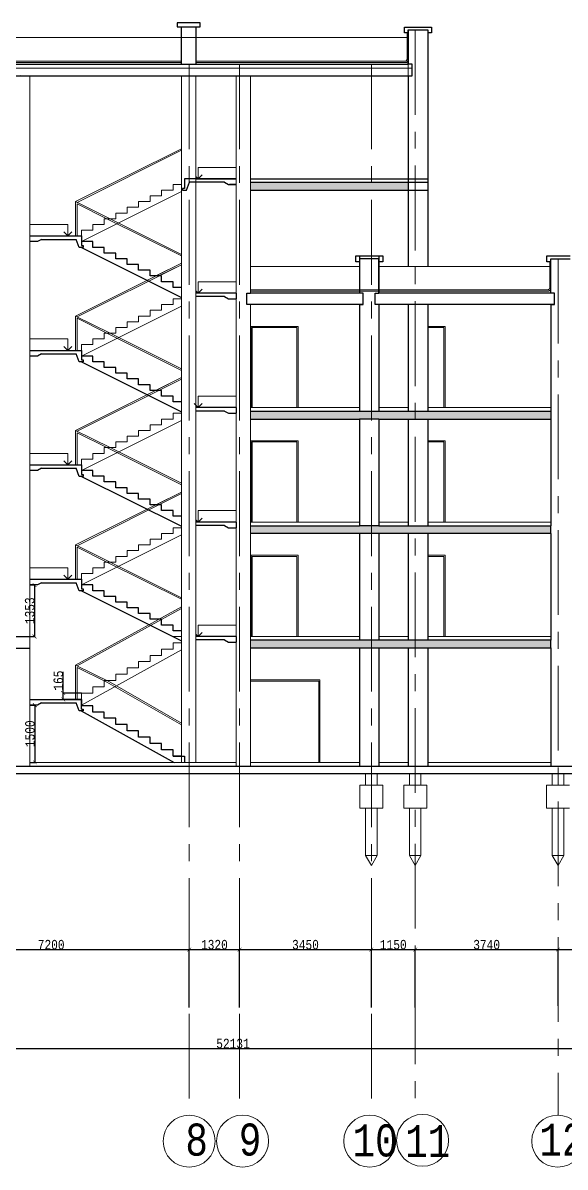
# Model space of a CAD drawing. Header units: millimetres. Extents: x -689206 to 4969298, y -1019800 to 703299.
# Drawn here: x 838653 to 852854, y -983997 to -954001 of the extents above; entities that cross this region are included whole.
import ezdxf

# ---------------------------------------------------------------- set-up
doc = ezdxf.new("R2010")
doc.units = ezdxf.units.MM
doc.linetypes.add('осеваяX2', pattern=[101.6, 63.5, -12.7, 12.7, -12.7])
doc.layers.add('РАЗМЕРЫ', color=7, linetype='Continuous', lineweight=9)
doc.layers.add('разрез1-1', color=7, linetype='Continuous')
doc.layers.add('сетка', color=104, linetype='Continuous')
doc.styles.add('Аннотативный', font='isocteur.ttf', dxfattribs={"width": 0.7, "height": 250})
doc.dimstyles.new('Аннотативный', dxfattribs={"dimscale": 0, "dimtxt": 250, "dimasz": 100, "dimexe": 1.25, "dimexo": 0.625, "dimtad": 1, "dimdec": 0, "dimtxsty": 'Аннотативный', "dimblk": 'ARCHTICK', "dimcen": 2.5, "dimadec": 0, "dimazin": 0, "dimtfac": 1, "dimtdec": 0, "dimtmove": 0, "dimatfit": 3, "dimfxl": 1, "dimarcsym": 0})
pattern_1 = [(45, (763014.65, -417936.337), (33.6759605, 123.478522), [158.75, -31.75, 0, -31.75])]

# ---------------------------------------------------------------- blocks, each defined once
blk = doc.blocks.new('_ArchTick')
at = {"color": 0, "linetype": 'ByBlock', "const_width": 0.15}
blk.add_lwpolyline([(-0.5, -0.5), (0.5, 0.5)], dxfattribs=at)
blk = doc.blocks.new('*D4705')
at = {"layer": 'Defpoints', "color": 0, "lineweight": 30, "ltscale": 35, "transparency": 16777216}
for p in [(835776, -978293), (843009, -978293), (843009, -979808)]:
    blk.add_point(p, dxfattribs=at)
at = {"layer": 'РАЗМЕРЫ', "color": 0, "lineweight": -2, "ltscale": 35, "transparency": 16777216}
for p, q in [((835776, -978292), (835776, -978292)), ((835776, -978293), (843009, -978293)), ((843009, -979808), (843009, -978292))]:
    blk.add_line(p, q, dxfattribs=at)
at = {"layer": 'РАЗМЕРЫ', "color": 0, "lineweight": -2, "ltscale": 35, "transparency": 16777216, "xscale": 100, "yscale": 100, "zscale": 100, "rotation": 180}
blk.add_blockref('_ArchTick', (835776, -978293), dxfattribs=at)
at = {"layer": 'РАЗМЕРЫ', "color": 0, "lineweight": -2, "ltscale": 35, "transparency": 16777216, "xscale": 100, "yscale": 100, "zscale": 100}
blk.add_blockref('_ArchTick', (843009, -978293), dxfattribs=at)
at = {"layer": 'РАЗМЕРЫ', "color": 0, "lineweight": 5, "ltscale": 35, "transparency": 16777216, "insert": (839393, -978167), "char_height": 250, "attachment_point": 5, "style": 'Аннотативный'}
blk.add_mtext('7200', dxfattribs=at)
blk = doc.blocks.new('*D4706')
at = {"layer": 'Defpoints', "color": 0, "lineweight": 30, "ltscale": 35, "transparency": 16777216}
for p in [(843009, -978293), (844329, -978293), (844329, -979808)]:
    blk.add_point(p, dxfattribs=at)
at = {"layer": 'РАЗМЕРЫ', "color": 0, "lineweight": -2, "ltscale": 35, "transparency": 16777216}
for p, q in [((843009, -978292), (843009, -978292)), ((843009, -978293), (844329, -978293)), ((844329, -979808), (844329, -978292))]:
    blk.add_line(p, q, dxfattribs=at)
at = {"layer": 'РАЗМЕРЫ', "color": 0, "lineweight": -2, "ltscale": 35, "transparency": 16777216, "xscale": 100, "yscale": 100, "zscale": 100, "rotation": 180}
blk.add_blockref('_ArchTick', (843009, -978293), dxfattribs=at)
at = {"layer": 'РАЗМЕРЫ', "color": 0, "lineweight": -2, "ltscale": 35, "transparency": 16777216, "xscale": 100, "yscale": 100, "zscale": 100}
blk.add_blockref('_ArchTick', (844329, -978293), dxfattribs=at)
at = {"layer": 'РАЗМЕРЫ', "color": 0, "lineweight": 5, "ltscale": 35, "transparency": 16777216, "insert": (843669, -978167), "char_height": 250, "attachment_point": 5, "style": 'Аннотативный'}
blk.add_mtext('1320', dxfattribs=at)
blk = doc.blocks.new('*D4707')
at = {"layer": 'Defpoints', "color": 0, "lineweight": 30, "ltscale": 35, "transparency": 16777216}
for p in [(844329, -978293), (847779, -978293), (847779, -979808)]:
    blk.add_point(p, dxfattribs=at)
at = {"layer": 'РАЗМЕРЫ', "color": 0, "lineweight": -2, "ltscale": 35, "transparency": 16777216}
for p, q in [((844329, -978292), (844329, -978292)), ((844329, -978293), (847779, -978293)), ((847779, -979808), (847779, -978292))]:
    blk.add_line(p, q, dxfattribs=at)
at = {"layer": 'РАЗМЕРЫ', "color": 0, "lineweight": -2, "ltscale": 35, "transparency": 16777216, "xscale": 100, "yscale": 100, "zscale": 100, "rotation": 180}
blk.add_blockref('_ArchTick', (844329, -978293), dxfattribs=at)
at = {"layer": 'РАЗМЕРЫ', "color": 0, "lineweight": -2, "ltscale": 35, "transparency": 16777216, "xscale": 100, "yscale": 100, "zscale": 100}
blk.add_blockref('_ArchTick', (847779, -978293), dxfattribs=at)
at = {"layer": 'РАЗМЕРЫ', "color": 0, "lineweight": 5, "ltscale": 35, "transparency": 16777216, "insert": (846054, -978167), "char_height": 250, "attachment_point": 5, "style": 'Аннотативный'}
blk.add_mtext('3450', dxfattribs=at)
blk = doc.blocks.new('*D4708')
at = {"layer": 'Defpoints', "color": 0, "lineweight": 30, "ltscale": 35, "transparency": 16777216}
for p in [(847779, -978293), (848929, -978293), (848929, -979814)]:
    blk.add_point(p, dxfattribs=at)
at = {"layer": 'РАЗМЕРЫ', "color": 0, "lineweight": -2, "ltscale": 35, "transparency": 16777216}
for p, q in [((847779, -978292), (847779, -978292)), ((847779, -978293), (848929, -978293)), ((848929, -979813), (848929, -978292))]:
    blk.add_line(p, q, dxfattribs=at)
at = {"layer": 'РАЗМЕРЫ', "color": 0, "lineweight": -2, "ltscale": 35, "transparency": 16777216, "xscale": 100, "yscale": 100, "zscale": 100, "rotation": 180}
blk.add_blockref('_ArchTick', (847779, -978293), dxfattribs=at)
at = {"layer": 'РАЗМЕРЫ', "color": 0, "lineweight": -2, "ltscale": 35, "transparency": 16777216, "xscale": 100, "yscale": 100, "zscale": 100}
blk.add_blockref('_ArchTick', (848929, -978293), dxfattribs=at)
at = {"layer": 'РАЗМЕРЫ', "color": 0, "lineweight": 5, "ltscale": 35, "transparency": 16777216, "insert": (848354, -978167), "char_height": 250, "attachment_point": 5, "style": 'Аннотативный'}
blk.add_mtext('1150', dxfattribs=at)
blk = doc.blocks.new('*D4709')
at = {"layer": 'Defpoints', "color": 0, "lineweight": 30, "ltscale": 35, "transparency": 16777216}
for p in [(848929, -978293), (852669, -978293), (852669, -979766)]:
    blk.add_point(p, dxfattribs=at)
at = {"layer": 'РАЗМЕРЫ', "color": 0, "lineweight": -2, "ltscale": 35, "transparency": 16777216}
for p, q in [((848929, -978292), (848929, -978292)), ((848929, -978293), (852669, -978293)), ((852669, -979765), (852669, -978292))]:
    blk.add_line(p, q, dxfattribs=at)
at = {"layer": 'РАЗМЕРЫ', "color": 0, "lineweight": -2, "ltscale": 35, "transparency": 16777216, "xscale": 100, "yscale": 100, "zscale": 100, "rotation": 180}
blk.add_blockref('_ArchTick', (848929, -978293), dxfattribs=at)
at = {"layer": 'РАЗМЕРЫ', "color": 0, "lineweight": -2, "ltscale": 35, "transparency": 16777216, "xscale": 100, "yscale": 100, "zscale": 100}
blk.add_blockref('_ArchTick', (852669, -978293), dxfattribs=at)
at = {"layer": 'РАЗМЕРЫ', "color": 0, "lineweight": 5, "ltscale": 35, "transparency": 16777216, "insert": (850799, -978167), "char_height": 250, "attachment_point": 5, "style": 'Аннотативный'}
blk.add_mtext('3740', dxfattribs=at)
blk = doc.blocks.new('*D4710')
at = {"layer": 'Defpoints', "color": 0, "lineweight": 30, "ltscale": 35, "transparency": 16777216}
for p in [(852669, -978293), (856329, -978293), (856329, -979600)]:
    blk.add_point(p, dxfattribs=at)
at = {"layer": 'РАЗМЕРЫ', "color": 0, "lineweight": -2, "ltscale": 35, "transparency": 16777216}
for p, q in [((852669, -978292), (852669, -978292)), ((852669, -978293), (856329, -978293)), ((856329, -979600), (856329, -978292))]:
    blk.add_line(p, q, dxfattribs=at)
at = {"layer": 'РАЗМЕРЫ', "color": 0, "lineweight": -2, "ltscale": 35, "transparency": 16777216, "xscale": 100, "yscale": 100, "zscale": 100, "rotation": 180}
blk.add_blockref('_ArchTick', (852669, -978293), dxfattribs=at)
at = {"layer": 'РАЗМЕРЫ', "color": 0, "lineweight": -2, "ltscale": 35, "transparency": 16777216, "xscale": 100, "yscale": 100, "zscale": 100}
blk.add_blockref('_ArchTick', (856329, -978293), dxfattribs=at)
at = {"layer": 'РАЗМЕРЫ', "color": 0, "lineweight": 5, "ltscale": 35, "transparency": 16777216, "insert": (854499, -978167), "char_height": 250, "attachment_point": 5, "style": 'Аннотативный'}
blk.add_mtext('3660', dxfattribs=at)
blk = doc.blocks.new('*D4699')
at = {"layer": 'Defpoints', "color": 0, "lineweight": 30, "ltscale": 35, "transparency": 16777216}
for p in [(818089, -980124), (870220, -980124), (870220, -980885)]:
    blk.add_point(p, dxfattribs=at)
at = {"layer": 'РАЗМЕРЫ', "color": 0, "lineweight": -2, "ltscale": 35, "transparency": 16777216}
for p, q in [((818089, -980124), (818089, -980886)), ((870220, -980124), (870220, -980886)), ((818089, -980885), (870220, -980885))]:
    blk.add_line(p, q, dxfattribs=at)
at = {"layer": 'РАЗМЕРЫ', "color": 0, "lineweight": -2, "ltscale": 35, "transparency": 16777216, "xscale": 100, "yscale": 100, "zscale": 100, "rotation": 180}
blk.add_blockref('_ArchTick', (818089, -980885), dxfattribs=at)
at = {"layer": 'РАЗМЕРЫ', "color": 0, "lineweight": -2, "ltscale": 35, "transparency": 16777216, "xscale": 100, "yscale": 100, "zscale": 100}
blk.add_blockref('_ArchTick', (870220, -980885), dxfattribs=at)
at = {"layer": 'РАЗМЕРЫ', "color": 0, "lineweight": 5, "ltscale": 35, "transparency": 16777216, "insert": (844155, -980759), "char_height": 250, "attachment_point": 5, "style": 'Аннотативный'}
blk.add_mtext('52131', dxfattribs=at)
blk = doc.blocks.new('*D4714')
at = {"layer": 'Defpoints', "color": 0, "lineweight": 30, "ltscale": 35, "transparency": 16777216}
for p in [(838834, -968736), (838834, -970089), (838958, -970089)]:
    blk.add_point(p, dxfattribs=at)
at = {"layer": 'РАЗМЕРЫ', "color": 0, "lineweight": -2, "ltscale": 35, "transparency": 16777216}
for p, q in [((838835, -968736), (838960, -968736)), ((838958, -968736), (838958, -970089)), ((838835, -970089), (838960, -970089))]:
    blk.add_line(p, q, dxfattribs=at)
at = {"layer": 'РАЗМЕРЫ', "color": 0, "lineweight": -2, "ltscale": 35, "transparency": 16777216, "xscale": 100, "yscale": 100, "zscale": 100}
for p, rotation in [((838958, -968736), 90), ((838958, -970089), 270)]:
    blk.add_blockref('_ArchTick', p, dxfattribs=dict(at, rotation=rotation))
at = {"layer": 'РАЗМЕРЫ', "color": 0, "lineweight": 30, "ltscale": 35, "transparency": 16777216, "insert": (838833, -969412), "char_height": 250, "attachment_point": 5, "rotation": 90, "style": 'Аннотативный'}
blk.add_mtext('1353', dxfattribs=at)
blk = doc.blocks.new('*D4716')
at = {"layer": 'Defpoints', "color": 0, "lineweight": 30, "ltscale": 35, "transparency": 16777216}
for p in [(838834, -971886), (838834, -973386), (838965, -973386)]:
    blk.add_point(p, dxfattribs=at)
at = {"layer": 'РАЗМЕРЫ', "color": 0, "lineweight": -2, "ltscale": 35, "transparency": 16777216}
for p, q in [((838835, -971886), (838966, -971886)), ((838965, -971886), (838965, -973386)), ((838835, -973386), (838966, -973386))]:
    blk.add_line(p, q, dxfattribs=at)
at = {"layer": 'РАЗМЕРЫ', "color": 0, "lineweight": -2, "ltscale": 35, "transparency": 16777216, "xscale": 100, "yscale": 100, "zscale": 100}
for p, rotation in [((838965, -971886), 90), ((838965, -973386), 270)]:
    blk.add_blockref('_ArchTick', p, dxfattribs=dict(at, rotation=rotation))
at = {"layer": 'РАЗМЕРЫ', "color": 0, "lineweight": 30, "ltscale": 35, "transparency": 16777216, "insert": (838839, -972636), "char_height": 250, "attachment_point": 5, "rotation": 90, "style": 'Аннотативный'}
blk.add_mtext('1500', dxfattribs=at)
blk = doc.blocks.new('*D4718')
at = {"layer": 'Defpoints', "color": 0, "lineweight": 30, "ltscale": 35, "transparency": 16777216}
for p in [(839708, -971571), (840184, -971571), (840184, -971736)]:
    blk.add_point(p, dxfattribs=at)
at = {"layer": 'РАЗМЕРЫ', "color": 0, "lineweight": -2, "ltscale": 35, "transparency": 16777216}
for p, q in [((839708, -971571), (839708, -971015)), ((840184, -971571), (839707, -971571)), ((840184, -971736), (839707, -971736)), ((839708, -971736), (839708, -971571))]:
    blk.add_line(p, q, dxfattribs=at)
at = {"layer": 'РАЗМЕРЫ', "color": 0, "lineweight": -2, "ltscale": 35, "transparency": 16777216, "xscale": 100, "yscale": 100, "zscale": 100}
for p, rotation in [((839708, -971571), 90), ((839708, -971736), 270)]:
    blk.add_blockref('_ArchTick', p, dxfattribs=dict(at, rotation=rotation))
at = {"layer": 'РАЗМЕРЫ', "color": 0, "lineweight": 30, "ltscale": 35, "transparency": 16777216, "insert": (839582, -971243), "char_height": 250, "attachment_point": 5, "rotation": 90, "style": 'Аннотативный'}
blk.add_mtext('165', dxfattribs=at)

msp = doc.modelspace()

# ---------------------------------------------------------------- hatches: boundary and pattern name
at = {"layer": 'РАЗМЕРЫ', "lineweight": 15, "ltscale": 35}
h = msp.add_hatch(dxfattribs=at)
h.set_pattern_fill('ANSI36', color=256, scale=20)
h.set_pattern_definition(pattern_1)
h.paths.add_polyline_path([(825818.8, -961186.3), (818289.5, -961186.3), (818289.5, -961386.3), (825818.8, -961386.3)])
h.paths.add_polyline_path([(838454.4, -958189.1), (818289.5, -958186.3), (818289.5, -958386.3), (838454.4, -958386.3)])
h.paths.add_polyline_path([(848746.2, -958186.3), (844614.4, -958186.3), (844614.4, -958386.3), (848746.2, -958386.3)])
at = {"layer": 'РАЗМЕРЫ', "lineweight": 25, "ltscale": 35}
h = msp.add_hatch(dxfattribs=at)
h.set_pattern_fill('ANSI36', color=256, scale=20)
h.set_pattern_definition(pattern_1)
h.paths.add_polyline_path([(852478.9, -964186.3), (847978.9, -964186.3), (847468.9, -964186.3), (844614.4, -964186.3), (844614.4, -964386.3), (847468.9, -964386.3), (847978.9, -964386.3), (852478.9, -964386.3)])
h.paths.add_polyline_path([(852478.9, -967186.3), (847978.9, -967186.3), (847468.9, -967186.3), (844614.4, -967186.3), (844614.4, -967386.3), (847468.9, -967386.3), (847978.9, -967386.3), (852478.9, -967386.3)])
h.paths.add_polyline_path([(852478.9, -970186.3), (847409.8, -970186.3), (844614.4, -970186.3), (844614.4, -970386.3), (847978.9, -970386.3), (852478.9, -970386.3)])

# ---------------------------------------------------------------- linework, layer by layer
at = {"layer": 'РАЗМЕРЫ', "linetype": 'осеваяX2', "lineweight": 30, "ltscale": 35}
for p, q in [((842739.3, -954001.3), (842689.3, -954001.3)), ((842689.3, -954001.3), (842689.3, -954101.3)), ((842689.3, -954101.3), (842739.3, -954101.3)), ((843299.3, -954001.3), (842739.3, -954001.3)), ((843249.3, -954101.3), (843299.3, -954101.3)), ((843299.3, -954101.3), (843299.3, -954001.3))]:
    msp.add_line(p, q, dxfattribs=at)
at = {"layer": 'РАЗМЕРЫ', "lineweight": 30, "ltscale": 35}
for p, q in [((842739.3, -954101.3), (843249.3, -954101.3)), ((842805.6, -955001.3), (842805.6, -954101.3)), ((842805.6, -954101.3), (843183.1, -954101.3)), ((843183.1, -954101.3), (843183.1, -955086.3)), ((848746.2, -954186.3), (849256.2, -954186.3)), ((848746.2, -954261.3), (848746.2, -954186.3)), ((848746.2, -954186.3), (848746.2, -955086.3)), ((849256.2, -954186.3), (849256.2, -960386.3)), ((842805.6, -955086.3), (842805.6, -955001.3)), ((848746.2, -955086.3), (848746.2, -954986.3)), ((826328.8, -955086.3), (848746.2, -955086.3)), ((848846.2, -955086.3), (848746.2, -955086.3)), ((848846.2, -955386.3), (848846.2, -955086.3)), ((818289.5, -955386.3), (848746.2, -955386.3)), ((848746.2, -955386.3), (848746.2, -960386.3)), ((848746.2, -955386.3), (848846.2, -955386.3)), ((842804.7, -958086.3), (842805.6, -958086.3)), ((844234.4, -958086.3), (843093.5, -958086.3)), ((843183.1, -958086.3), (844234.4, -958086.3)), ((844234.4, -958236.3), (844066.4, -958236.3)), ((844614.4, -958086.3), (849256.2, -958086.3)), ((849256.2, -958186.3), (844614.4, -958186.3)), ((844614.4, -958386.3), (849256.2, -958386.3)), ((847468.9, -960111.3), (847468.9, -961086.3)), ((847978.9, -960111.3), (847978.9, -961086.3)), ((847978.9, -960186.3), (847468.9, -960186.3)), ((847978.9, -961086.3), (847978.9, -960186.3)), ((852478.9, -961086.3), (852478.9, -960186.3)), ((852478.9, -960186.3), (852988.9, -960186.3)), ((844234.4, -961086.3), (844234.4, -961236.3)), ((844514.4, -961386.3), (844514.4, -961086.3)), ((844514.4, -961086.3), (844614.4, -961086.3)), ((847568.9, -961086.3), (844614.4, -961086.3)), ((847568.9, -961386.3), (847568.9, -961086.3)), ((847878.9, -961386.3), (847878.9, -961086.3)), ((847878.9, -961086.3), (847978.9, -961086.3)), ((852578.9, -961086.3), (847978.9, -961086.3)), ((852578.9, -961386.3), (852578.9, -961086.3)), ((842805.6, -961386.3), (842804.7, -961386.3)), ((844614.4, -961386.3), (844514.4, -961386.3)), ((847568.9, -961386.3), (844614.4, -961386.3)), ((847468.9, -961386.3), (847468.9, -964186.3)), ((847468.9, -961386.3), (847568.9, -961386.3)), ((847978.9, -961386.3), (847878.9, -961386.3)), ((847978.9, -961386.3), (847978.9, -964186.3)), ((852578.9, -961386.3), (847978.9, -961386.3)), ((848746.2, -961386.3), (848746.2, -964186.3)), ((849256.2, -961386.3), (849256.2, -964186.3)), ((852478.9, -961386.3), (852478.9, -964186.3)), ((852478.9, -961386.3), (852578.9, -961386.3)), ((844234.4, -964085.8), (844234.4, -964235.8)), ((847468.9, -964186.3), (844614.4, -964186.3)), ((847978.9, -964186.3), (847468.9, -964186.3)), ((852478.9, -964186.3), (847978.9, -964186.3)), ((852478.9, -964186.3), (852478.9, -964386.3)), ((844614.4, -964386.3), (847468.9, -964386.3)), ((847468.9, -964386.3), (847468.9, -967186.3)), ((847978.9, -964386.3), (847468.9, -964386.3)), ((847978.9, -964386.3), (847978.9, -967186.3)), ((847978.9, -964386.3), (852478.9, -964386.3)), ((848746.2, -964386.3), (848746.2, -967186.3)), ((849256.2, -964386.3), (849256.2, -967186.3)), ((852478.9, -964386.3), (852478.9, -967186.3)), ((844234.4, -967085.8), (844234.4, -967235.8)), ((844614.4, -967186.3), (847468.9, -967186.3)), ((847978.9, -967186.3), (847468.9, -967186.3)), ((847978.9, -967186.3), (852478.9, -967186.3)), ((852478.9, -967386.3), (852478.9, -967186.3)), ((847468.9, -967386.3), (844614.4, -967386.3)), ((847468.9, -967386.3), (847468.9, -970186.3)), ((847978.9, -967386.3), (847468.9, -967386.3)), ((847978.9, -967386.3), (847978.9, -970186.3)), ((852478.9, -967386.3), (847978.9, -967386.3)), ((848746.2, -967386.3), (848746.2, -970186.3)), ((849256.2, -967386.3), (849256.2, -970186.3)), ((852478.9, -967386.3), (852478.9, -970186.3)), ((838454.4, -970088.6), (838834.4, -970088.6)), ((844234.4, -970085.8), (844234.4, -970235.8)), ((847468.9, -970186.3), (844614.4, -970186.3)), ((852478.9, -970186.3), (847409.8, -970186.3)), ((852478.9, -970386.3), (852478.9, -970186.3)), ((838454.4, -970388.6), (838834.4, -970388.6)), ((844614.4, -970386.3), (847978.9, -970386.3)), ((847468.9, -970386.3), (847468.9, -973386.3)), ((847978.9, -970386.3), (847978.9, -973386.3)), ((847978.9, -970386.3), (852478.9, -970386.3)), ((848746.2, -970386.3), (848746.2, -973386.3)), ((849256.2, -970386.3), (849256.2, -973386.3)), ((852478.9, -970386.3), (852478.9, -973386.3)), ((840184.4, -971736.3), (839884.4, -971736.3)), ((840184.4, -971901.3), (840184.4, -971736.3)), ((840184.4, -971736.3), (840184.4, -971886.3)), ((840181.3, -972039.1), (842613.6, -973386.3)), ((840484.4, -971901.3), (840184.4, -971901.3)), ((840484.4, -972066.3), (840484.4, -971901.3)), ((840784.4, -972066.3), (840484.4, -972066.3)), ((840784.4, -972231.3), (840784.4, -972066.3)), ((841084.4, -972231.3), (840784.4, -972231.3)), ((841084.4, -972396.3), (841084.4, -972231.3)), ((841384.4, -972396.3), (841084.4, -972396.3)), ((841384.4, -972561.3), (841384.4, -972396.3)), ((841684.4, -972561.3), (841384.4, -972561.3)), ((841684.4, -972726.3), (841684.4, -972561.3)), ((841984.4, -972726.3), (841684.4, -972726.3)), ((841984.4, -972891.3), (841984.4, -972726.3)), ((842284.4, -972891.3), (841984.4, -972891.3)), ((842284.4, -973056.3), (842284.4, -972891.3)), ((842584.4, -973056.3), (842284.4, -973056.3)), ((842584.4, -973221.3), (842584.4, -973056.3)), ((842805.6, -973221.3), (842584.4, -973221.3)), ((842584.4, -973221.3), (842884.4, -973221.3)), ((842884.4, -973221.3), (842884.4, -973386.3)), ((818289.5, -973486.3), (870020, -973486.3)), ((847468.9, -973386.3), (847468.9, -973486.3)), ((847978.9, -973386.3), (847978.9, -973486.3)), ((848746.2, -973386.3), (848746.2, -973486.3)), ((849256.2, -973386.3), (849256.2, -973486.3)), ((852478.9, -973386.3), (852478.9, -973486.3)), ((865791.1, -973686.3), (817779.5, -973686.3))]:
    msp.add_line(p, q, dxfattribs=at)
at = {"layer": 'РАЗМЕРЫ', "linetype": 'ByBlock', "lineweight": 30, "ltscale": 35}
for p, q in [((848646.2, -954186.3), (848646.2, -954111.3)), ((848646.2, -954111.3), (849256.2, -954111.3)), ((849256.2, -954111.3), (849356.2, -954111.3)), ((849356.2, -954111.3), (849356.2, -954261.3)), ((848646.2, -954261.3), (848646.2, -954186.3)), ((848746.2, -954261.3), (848646.2, -954261.3)), ((849356.2, -954261.3), (849256.2, -954261.3)), ((847368.9, -960186.3), (847368.9, -960111.3)), ((847368.9, -960111.3), (847978.9, -960111.3)), ((847978.9, -960111.3), (848078.9, -960111.3)), ((848078.9, -960111.3), (848078.9, -960261.3)), ((852378.9, -960186.3), (852378.9, -960111.3)), ((852378.9, -960111.3), (852988.9, -960111.3)), ((847368.9, -960261.3), (847368.9, -960186.3)), ((847468.9, -960261.3), (847368.9, -960261.3)), ((848078.9, -960261.3), (847978.9, -960261.3)), ((852378.9, -960261.3), (852378.9, -960186.3)), ((852478.9, -960261.3), (852378.9, -960261.3)), ((840184.4, -971989.1), (840184.4, -971736.3))]:
    msp.add_line(p, q, dxfattribs=at)
at = {"layer": 'РАЗМЕРЫ', "linetype": 'осеваяX2', "lineweight": 5, "ltscale": 35}
for p, q in [((848928.6, -954186.3), (848928.6, -982635.1)), ((843008.9, -955086.3), (843008.9, -982635.1)), ((844328.8, -955086.3), (844328.8, -982635.1)), ((847778.9, -955086.3), (847778.9, -982635.1)), ((852668.9, -960186.3), (852668.9, -982635.1))]:
    msp.add_line(p, q, dxfattribs=at)
at = {"layer": 'РАЗМЕРЫ', "lineweight": 15, "ltscale": 35}
for p, q in [((848846.2, -955186.3), (822799.5, -955186.3)), ((848746.2, -955386.3), (848746.2, -955086.3)), ((838834.4, -955386.3), (838578.3, -955384.6)), ((844614.4, -964086.3), (847468.9, -964086.3)), ((847978.9, -964086.3), (848746.2, -964086.3)), ((849256.2, -964086.3), (852478.9, -964086.3)), ((847468.9, -967086.3), (844614.4, -967086.3)), ((848746.2, -967086.3), (847978.9, -967086.3)), ((852478.9, -967086.3), (849256.2, -967086.3)), ((842584.4, -970416.3), (842584.4, -970251.3)), ((842584.4, -970251.3), (842805.6, -970251.3)), ((844614.4, -970086.3), (847468.9, -970086.3)), ((847978.9, -970086.3), (848746.2, -970086.3)), ((849256.2, -970086.3), (852478.9, -970086.3)), ((840184.4, -971886.3), (842805.6, -970433.9)), ((841984.4, -970746.3), (841984.4, -970581.3)), ((841984.4, -970581.3), (842284.4, -970581.3)), ((842284.4, -970581.3), (842284.4, -970416.3)), ((842284.4, -970416.3), (842584.4, -970416.3)), ((841384.4, -971076.3), (841384.4, -970911.3)), ((841384.4, -970911.3), (841684.4, -970911.3)), ((841684.4, -970911.3), (841684.4, -970746.3)), ((841684.4, -970746.3), (841984.4, -970746.3)), ((840784.4, -971406.3), (840784.4, -971241.3)), ((840784.4, -971241.3), (841084.4, -971241.3)), ((841084.4, -971241.3), (841084.4, -971076.3)), ((841084.4, -971076.3), (841384.4, -971076.3)), ((846433.9, -971226.3), (844614.4, -971226.3)), ((846433.9, -971256.3), (846433.9, -971226.3)), ((840484.4, -971571.3), (840484.4, -971406.3)), ((840484.4, -971406.3), (840784.4, -971406.3)), ((846403.9, -971256.3), (844614.4, -971256.3)), ((846403.9, -973386.3), (846403.9, -971256.3)), ((846433.9, -973386.3), (846433.9, -971256.3)), ((840184.4, -971736.3), (840184.4, -971571.3)), ((840184.4, -971571.3), (840484.4, -971571.3)), ((838834.4, -973386.3), (844234.4, -973386.3)), ((844614.4, -973386.3), (847468.9, -973386.3)), ((846403.9, -973386.3), (846433.9, -973386.3)), ((847978.9, -973386.3), (848746.2, -973386.3)), ((849256.2, -973386.3), (852478.9, -973386.3))]:
    msp.add_line(p, q, dxfattribs=at)
at = {"layer": 'РАЗМЕРЫ', "lineweight": 20, "ltscale": 35}
for p, q in [((838834.4, -959586.3), (838834.4, -955386.3)), ((842804.7, -955386.3), (842804.7, -972967.3)), ((842805.6, -955386.3), (842805.6, -973386.3)), ((843183.1, -955386.3), (843183.1, -973386.3)), ((844234.4, -955386.3), (844234.4, -973386.3)), ((844614.4, -955386.3), (844614.4, -961086.3)), ((838834.4, -955776), (838834.4, -973386.3)), ((844614.4, -961386.3), (844614.4, -973386.3)), ((838834.4, -973386.3), (838834.4, -973486.3)), ((844234.4, -973386.3), (844234.4, -973486.3)), ((844614.4, -973386.3), (844614.4, -973486.3))]:
    msp.add_line(p, q, dxfattribs=at)
at = {"layer": 'РАЗМЕРЫ', "lineweight": 18, "ltscale": 35}
for p, q in [((845829.3, -961956.3), (844629.3, -961956.3)), ((844629.3, -961956.3), (844629.3, -964086.3)), ((845829.3, -961986.3), (844659.3, -961986.3)), ((844659.3, -961986.3), (844659.3, -964086.3)), ((845859.3, -961956.3), (845829.3, -961956.3)), ((845829.3, -961986.3), (845829.3, -964086.3)), ((845829.3, -964086.3), (845829.3, -961986.3)), ((845859.3, -964086.3), (845859.3, -961956.3)), ((849710.9, -961956.3), (849256.2, -961956.3)), ((849256.2, -961986.3), (849680.9, -961986.3)), ((849680.9, -961986.3), (849680.9, -964086.3)), ((849710.9, -961956.3), (849710.9, -964086.3)), ((849710.9, -961956.3), (849710.9, -964086.3)), ((849710.9, -964086.3), (849710.9, -961956.3)), ((845829.3, -964956.3), (844629.3, -964956.3)), ((844629.3, -964956.3), (844629.3, -967086.3)), ((845829.3, -964986.3), (844659.3, -964986.3)), ((844659.3, -964986.3), (844659.3, -967086.3)), ((845859.3, -964956.3), (845829.3, -964956.3)), ((845829.3, -964986.3), (845829.3, -967086.3)), ((845829.3, -967086.3), (845829.3, -964986.3)), ((845859.3, -967086.3), (845859.3, -964956.3)), ((849710.9, -964956.3), (849256.2, -964956.3)), ((849256.2, -964986.3), (849680.9, -964986.3)), ((849680.9, -964986.3), (849680.9, -967086.3)), ((849710.9, -964956.3), (849710.9, -967086.3)), ((849710.9, -964956.3), (849710.9, -967086.3)), ((849710.9, -967086.3), (849710.9, -964956.3)), ((845829.3, -967956.3), (844629.3, -967956.3)), ((844629.3, -967956.3), (844629.3, -970086.3)), ((845829.3, -967986.3), (844659.3, -967986.3)), ((844659.3, -967986.3), (844659.3, -970086.3)), ((845859.3, -967956.3), (845829.3, -967956.3)), ((845829.3, -967986.3), (845829.3, -970086.3)), ((845829.3, -970086.3), (845829.3, -967986.3)), ((845859.3, -970086.3), (845859.3, -967956.3)), ((849710.9, -967956.3), (849256.2, -967956.3)), ((849256.2, -967986.3), (849680.9, -967986.3)), ((849680.9, -967986.3), (849680.9, -970086.3)), ((849710.9, -967956.3), (849710.9, -970086.3)), ((849710.9, -967956.3), (849710.9, -970086.3)), ((849710.9, -970086.3), (849710.9, -967956.3)), ((847628.9, -973686.3), (847628.9, -973986.3)), ((847928.9, -973986.3), (847928.9, -973686.3)), ((848778.6, -973686.3), (848778.6, -973986.3)), ((849078.6, -973986.3), (849078.6, -973686.3)), ((852518.9, -973686.3), (852518.9, -973986.3)), ((852818.9, -973986.3), (852818.9, -973686.3)), ((847478.9, -974586.3), (847478.9, -973986.3)), ((847478.9, -973986.3), (847628.9, -973986.3)), ((847628.9, -973986.3), (847778.9, -973986.3)), ((847778.9, -973986.3), (848078.9, -973986.3)), ((848078.9, -973986.3), (848078.9, -974586.3)), ((848628.6, -974586.3), (848628.6, -973986.3)), ((848628.6, -973986.3), (848778.6, -973986.3)), ((848778.6, -973986.3), (848928.6, -973986.3)), ((848928.6, -973986.3), (849228.6, -973986.3)), ((849228.6, -973986.3), (849228.6, -974586.3)), ((852368.9, -974586.3), (852368.9, -973986.3)), ((852368.9, -973986.3), (852518.9, -973986.3)), ((852518.9, -973986.3), (852668.9, -973986.3)), ((852668.9, -973986.3), (852968.9, -973986.3)), ((848078.9, -974586.3), (847478.9, -974586.3)), ((847628.9, -975453.1), (847628.9, -974586.3)), ((847928.9, -974586.3), (847928.9, -975465.2)), ((849228.6, -974586.3), (848628.6, -974586.3)), ((848778.6, -975453.1), (848778.6, -974586.3)), ((849078.6, -974586.3), (849078.6, -975465.2)), ((852968.9, -974586.3), (852368.9, -974586.3)), ((852518.9, -975453.1), (852518.9, -974586.3)), ((852818.9, -974586.3), (852818.9, -975465.2)), ((847628.9, -975826.5), (847628.9, -975453.1)), ((847928.9, -975826.5), (847928.9, -975465.2)), ((848778.6, -975826.5), (848778.6, -975453.1)), ((849078.6, -975826.5), (849078.6, -975465.2)), ((852518.9, -975826.5), (852518.9, -975453.1)), ((852818.9, -975826.5), (852818.9, -975465.2)), ((847778.9, -976086.3), (847628.9, -975826.5)), ((847928.9, -975826.5), (847628.9, -975826.5)), ((847778.9, -976086.3), (847928.9, -975826.5)), ((848928.6, -976086.3), (848778.6, -975826.5)), ((849078.6, -975826.5), (848778.6, -975826.5)), ((848928.6, -976086.3), (849078.6, -975826.5)), ((852668.9, -976086.3), (852518.9, -975826.5)), ((852818.9, -975826.5), (852518.9, -975826.5)), ((852668.9, -976086.3), (852818.9, -975826.5))]:
    msp.add_line(p, q, dxfattribs=at)
at = {"layer": 'РАЗМЕРЫ', "lineweight": 5, "ltscale": 35}
for p, q in [((842805.6, -970085.8), (842584.4, -970085.8)), ((842805.6, -970086.3), (842584.4, -970086.3))]:
    msp.add_line(p, q, dxfattribs=at)
at = {"layer": 'разрез1-1', "lineweight": 15}
for p, q in [((835998.9, -954386.3), (848721.5, -954386.3)), ((848721.5, -954961.6), (848721.5, -954261.3)), ((835998.9, -955036.3), (842805.6, -955036.3)), ((843183.1, -955036.3), (848696.2, -955036.3)), ((842805.6, -957300.7), (840034.4, -958686.3)), ((842805.6, -957340.7), (840074.4, -958706.3)), ((842584.4, -958386.3), (842584.4, -958236.3)), ((842584.4, -958236.3), (842805.6, -958236.3)), ((843431.6, -958086.3), (843451.5, -958086.3)), ((844061.8, -958086.3), (844041.9, -958086.3)), ((844041.9, -958086.3), (844081.7, -958086.3)), ((842805.6, -958425.7), (840184.4, -959736.3)), ((841984.4, -958686.3), (841984.4, -958536.3)), ((841984.4, -958536.3), (842284.4, -958536.3)), ((842284.4, -958536.3), (842284.4, -958386.3)), ((842284.4, -958386.3), (842584.4, -958386.3)), ((840034.4, -959586.3), (840034.4, -958686.3)), ((840934.4, -959136.3), (840034.4, -958686.3)), ((840074.4, -959586.3), (840074.4, -958746.3)), ((840854.4, -959136.3), (840074.4, -958746.3)), ((841384.4, -958986.3), (841384.4, -958836.3)), ((841384.4, -958836.3), (841684.4, -958836.3)), ((841684.4, -958836.3), (841684.4, -958686.3)), ((841684.4, -958686.3), (841984.4, -958686.3)), ((840784.4, -959286.3), (840784.4, -959136.3)), ((840784.4, -959136.3), (841084.4, -959136.3)), ((842805.6, -960112), (840854.4, -959136.3)), ((842805.6, -960072), (840934.4, -959136.3)), ((841084.4, -959136.3), (841084.4, -958986.3)), ((841084.4, -958986.3), (841384.4, -958986.3)), ((840184.4, -959586.3), (840184.4, -959436.3)), ((840184.4, -959436.3), (840484.4, -959436.3)), ((840484.4, -959436.3), (840484.4, -959286.3)), ((840484.4, -959286.3), (840784.4, -959286.3)), ((842805.6, -960300.2), (840034.4, -961685.8)), ((842805.6, -960340.2), (840074.4, -961705.8)), ((842805.6, -960300.7), (842134.4, -960636.3)), ((842805.6, -960340.7), (842214.4, -960636.3)), ((842633.3, -960386.3), (842634.4, -960386.3)), ((842713.3, -960386.3), (842714.4, -960386.3)), ((842804.7, -960386.3), (842805.6, -960386.3)), ((844614.4, -960386.3), (847468.9, -960386.3)), ((847978.9, -960386.3), (849256.2, -960386.3)), ((849256.2, -960386.3), (852454.2, -960386.3)), ((852454.2, -960961.6), (852454.2, -960261.3)), ((850199.1, -961036.3), (852428.9, -961036.3)), ((842584.4, -961385.8), (842584.4, -961235.8)), ((842584.4, -961235.8), (842805.6, -961235.8)), ((843431.6, -961085.8), (843451.5, -961085.8)), ((844061.8, -961085.8), (844041.9, -961085.8)), ((844041.9, -961085.8), (844081.7, -961085.8)), ((842805.6, -961425.2), (840184.4, -962735.8)), ((841984.4, -961685.8), (841984.4, -961535.8)), ((841984.4, -961535.8), (842284.4, -961535.8)), ((842284.4, -961535.8), (842284.4, -961385.8)), ((842284.4, -961385.8), (842584.4, -961385.8)), ((840034.4, -962585.8), (840034.4, -961685.8)), ((840934.4, -962135.8), (840034.4, -961685.8)), ((840074.4, -962585.8), (840074.4, -961745.8)), ((840854.4, -962135.8), (840074.4, -961745.8)), ((841384.4, -961985.8), (841384.4, -961835.8)), ((841384.4, -961835.8), (841684.4, -961835.8)), ((841684.4, -961835.8), (841684.4, -961685.8)), ((841684.4, -961685.8), (841984.4, -961685.8)), ((840784.4, -962285.8), (840784.4, -962135.8)), ((840784.4, -962135.8), (841084.4, -962135.8)), ((842805.6, -963111.4), (840854.4, -962135.8)), ((842805.6, -963071.4), (840934.4, -962135.8)), ((841084.4, -962135.8), (841084.4, -961985.8)), ((841084.4, -961985.8), (841384.4, -961985.8)), ((840184.4, -962585.8), (840184.4, -962435.8)), ((840184.4, -962435.8), (840484.4, -962435.8)), ((840484.4, -962435.8), (840484.4, -962285.8)), ((840484.4, -962285.8), (840784.4, -962285.8)), ((842805.6, -963300.2), (840034.4, -964685.8)), ((842805.6, -963340.2), (840074.4, -964705.8)), ((842805.6, -963300.2), (842134.4, -963635.8)), ((842805.6, -963340.2), (842214.4, -963635.8)), ((842584.4, -964385.8), (842584.4, -964235.8)), ((842584.4, -964235.8), (842805.6, -964235.8)), ((843431.6, -964085.8), (843451.5, -964085.8)), ((844061.8, -964085.8), (844041.9, -964085.8)), ((844041.9, -964085.8), (844081.7, -964085.8)), ((842805.6, -964425.2), (840184.4, -965735.8)), ((841984.4, -964685.8), (841984.4, -964535.8)), ((841984.4, -964535.8), (842284.4, -964535.8)), ((842284.4, -964535.8), (842284.4, -964385.8)), ((842284.4, -964385.8), (842584.4, -964385.8)), ((840034.4, -965585.8), (840034.4, -964685.8)), ((840934.4, -965135.8), (840034.4, -964685.8)), ((840074.4, -965585.8), (840074.4, -964745.8)), ((840854.4, -965135.8), (840074.4, -964745.8)), ((841384.4, -964985.8), (841384.4, -964835.8)), ((841384.4, -964835.8), (841684.4, -964835.8)), ((841684.4, -964835.8), (841684.4, -964685.8)), ((841684.4, -964685.8), (841984.4, -964685.8)), ((840784.4, -965285.8), (840784.4, -965135.8)), ((840784.4, -965135.8), (841084.4, -965135.8)), ((842805.6, -966111.4), (840854.4, -965135.8)), ((842805.6, -966071.4), (840934.4, -965135.8)), ((841084.4, -965135.8), (841084.4, -964985.8)), ((841084.4, -964985.8), (841384.4, -964985.8)), ((840184.4, -965585.8), (840184.4, -965435.8)), ((840184.4, -965435.8), (840484.4, -965435.8)), ((840484.4, -965435.8), (840484.4, -965285.8)), ((840484.4, -965285.8), (840784.4, -965285.8)), ((842805.6, -966300.2), (840034.4, -967685.8)), ((842805.6, -966340.2), (840074.4, -967705.8)), ((842805.6, -966300.2), (842134.4, -966635.8)), ((842805.6, -966340.2), (842214.4, -966635.8)), ((842584.4, -967385.8), (842584.4, -967235.8)), ((842584.4, -967235.8), (842805.6, -967235.8)), ((843431.6, -967085.8), (843451.5, -967085.8)), ((844061.8, -967085.8), (844041.9, -967085.8)), ((844041.9, -967085.8), (844081.7, -967085.8)), ((842805.6, -967425.2), (840184.4, -968735.8)), ((841984.4, -967685.8), (841984.4, -967535.8)), ((841984.4, -967535.8), (842284.4, -967535.8)), ((842284.4, -967535.8), (842284.4, -967385.8)), ((842284.4, -967385.8), (842584.4, -967385.8)), ((840034.4, -968585.8), (840034.4, -967685.8)), ((840934.4, -968135.8), (840034.4, -967685.8)), ((840074.4, -968585.8), (840074.4, -967745.8)), ((840854.4, -968135.8), (840074.4, -967745.8)), ((841384.4, -967985.8), (841384.4, -967835.8)), ((841384.4, -967835.8), (841684.4, -967835.8)), ((841684.4, -967835.8), (841684.4, -967685.8)), ((841684.4, -967685.8), (841984.4, -967685.8)), ((840784.4, -968285.8), (840784.4, -968135.8)), ((840784.4, -968135.8), (841084.4, -968135.8)), ((842805.6, -969111.4), (840854.4, -968135.8)), ((842805.6, -969071.4), (840934.4, -968135.8)), ((841084.4, -968135.8), (841084.4, -967985.8)), ((841084.4, -967985.8), (841384.4, -967985.8)), ((840184.4, -968585.8), (840184.4, -968435.8)), ((840184.4, -968435.8), (840484.4, -968435.8)), ((840484.4, -968435.8), (840484.4, -968285.8)), ((840484.4, -968285.8), (840784.4, -968285.8)), ((842805.6, -969311.7), (840034.4, -970836.3)), ((842805.6, -969349.9), (840074.4, -970856.3)), ((840034.4, -971736.3), (840034.4, -970836.3)), ((840934.4, -971286.3), (840034.4, -970836.3)), ((840074.4, -971736.3), (840074.4, -970896.3)), ((840854.4, -971286.3), (840074.4, -970896.3)), ((842805.6, -972399.8), (840854.4, -971286.3)), ((842805.6, -972355.6), (840934.4, -971286.3)), ((844234.4, -973386.3), (842884.4, -973386.3))]:
    msp.add_line(p, q, dxfattribs=at)
at = {"layer": 'разрез1-1', "lineweight": 30}
for p, q in [((843241.8, -958086.3), (843183.1, -958027.6)), ((843241.8, -958086.3), (843347.1, -957981)), ((842884.4, -958339.1), (842834.4, -958339.1)), ((842834.4, -958339.1), (842834.4, -958389.1)), ((842884.4, -958086.3), (842884.4, -958339.1)), ((843595.7, -958086.3), (842886.6, -958086.3)), ((842940.5, -958389.1), (843017.8, -958176.3)), ((843930.5, -958176.3), (843017.8, -958176.3)), ((844234.4, -958086.3), (843183.1, -958086.3)), ((843596.3, -958086.3), (843183.1, -958086.3)), ((843930.5, -958176.3), (843183.1, -958176.3)), ((843930.5, -958176.3), (844034.4, -958236.3)), ((843930.5, -958176.3), (844034.4, -958236.3)), ((844034.4, -958236.3), (844234.4, -958236.3)), ((844034.4, -958236.3), (844234.4, -958236.3)), ((842834.4, -958389.1), (842940.5, -958389.1)), ((839827.6, -959586.3), (839722.3, -959481)), ((839827.6, -959586.3), (839932.9, -959481)), ((838834.4, -959586.3), (840184.4, -959586.3)), ((839034.4, -959736.3), (838834.4, -959736.3)), ((839138.3, -959676.3), (839034.4, -959736.3)), ((839138.3, -959676.3), (840051, -959676.3)), ((839473.1, -959586.3), (840182.2, -959586.3)), ((840128.2, -959889.1), (840051, -959676.3)), ((840184.4, -959586.3), (840184.4, -959839.1)), ((840484.4, -959736.3), (840184.4, -959736.3)), ((840184.4, -959839.1), (840234.4, -959839.1)), ((840234.4, -959839.1), (840234.4, -959889.1)), ((840484.4, -959886.3), (840484.4, -959736.3)), ((840234.4, -959889.1), (840128.2, -959889.1)), ((840189.8, -959889.1), (842805.6, -961197)), ((840784.4, -959886.3), (840484.4, -959886.3)), ((840784.4, -960036.3), (840784.4, -959886.3)), ((841084.4, -960036.3), (840784.4, -960036.3)), ((841084.4, -960186.3), (841084.4, -960036.3)), ((841384.4, -960186.3), (841084.4, -960186.3)), ((841384.4, -960336.3), (841384.4, -960186.3)), ((841684.4, -960336.3), (841384.4, -960336.3)), ((841684.4, -960486.3), (841684.4, -960336.3)), ((841984.4, -960486.3), (841684.4, -960486.3)), ((841984.4, -960636.3), (841984.4, -960486.3)), ((842284.4, -960636.3), (841984.4, -960636.3)), ((842284.4, -960786.3), (842284.4, -960636.3)), ((842584.4, -960786.3), (842284.4, -960786.3)), ((842584.4, -960936.3), (842584.4, -960786.3)), ((842805.6, -960936.3), (842584.4, -960936.3)), ((843241.8, -961085.8), (843183.1, -961027.1)), ((843241.8, -961086.3), (843183.1, -961027.6)), ((843241.8, -961085.8), (843347.1, -960980.5)), ((843241.8, -961086.3), (843347.1, -960981)), ((844234.4, -961085.8), (843183.1, -961085.8)), ((843596.3, -961085.8), (843183.1, -961085.8)), ((844234.4, -961086.3), (843183.1, -961086.3)), ((843596.3, -961086.3), (843183.1, -961086.3)), ((843930.5, -961175.8), (843183.1, -961175.8)), ((843930.5, -961176.3), (843183.1, -961176.3)), ((843930.5, -961175.8), (844034.4, -961235.8)), ((843930.5, -961176.3), (844034.4, -961236.3)), ((844034.4, -961235.8), (844234.4, -961235.8)), ((844034.4, -961236.3), (844234.4, -961236.3)), ((839827.6, -962585.8), (839722.3, -962480.5)), ((839827.6, -962585.8), (839932.9, -962480.5)), ((838834.4, -962585.8), (840184.4, -962585.8)), ((839034.4, -962735.8), (838834.4, -962735.8)), ((839138.3, -962675.8), (839034.4, -962735.8)), ((839138.3, -962675.8), (840051, -962675.8)), ((839473.1, -962585.8), (840182.2, -962585.8)), ((840128.2, -962888.5), (840051, -962675.8)), ((840184.4, -962585.8), (840184.4, -962838.5)), ((840484.4, -962735.8), (840184.4, -962735.8)), ((840184.4, -962838.5), (840234.4, -962838.5)), ((840234.4, -962838.5), (840234.4, -962888.5)), ((840484.4, -962885.8), (840484.4, -962735.8)), ((840234.4, -962888.5), (840128.2, -962888.5)), ((840189.8, -962888.5), (842805.6, -964196.4)), ((840784.4, -962885.8), (840484.4, -962885.8)), ((840784.4, -963035.8), (840784.4, -962885.8)), ((841084.4, -963035.8), (840784.4, -963035.8)), ((841084.4, -963185.8), (841084.4, -963035.8)), ((841384.4, -963185.8), (841084.4, -963185.8)), ((841384.4, -963335.8), (841384.4, -963185.8)), ((841684.4, -963335.8), (841384.4, -963335.8)), ((841684.4, -963485.8), (841684.4, -963335.8)), ((841984.4, -963485.8), (841684.4, -963485.8)), ((841984.4, -963635.8), (841984.4, -963485.8)), ((842284.4, -963635.8), (841984.4, -963635.8)), ((842284.4, -963785.8), (842284.4, -963635.8)), ((842584.4, -963785.8), (842284.4, -963785.8)), ((842584.4, -963935.8), (842584.4, -963785.8)), ((842805.6, -963935.8), (842584.4, -963935.8)), ((843241.8, -964085.8), (843136.5, -963980.5)), ((843241.8, -964085.8), (843136.5, -963980.5)), ((843241.8, -964085.8), (843347.1, -963980.5)), ((843241.8, -964085.8), (843347.1, -963980.5)), ((844234.4, -964085.8), (843183.1, -964085.8)), ((843596.3, -964085.8), (843183.1, -964085.8)), ((844234.4, -964085.8), (843183.1, -964085.8)), ((843596.3, -964085.8), (843183.1, -964085.8)), ((844234.4, -964086.3), (843183.1, -964086.3)), ((843930.5, -964175.8), (843183.1, -964175.8)), ((843930.5, -964175.8), (843183.1, -964175.8)), ((843930.5, -964176.3), (843183.1, -964176.3)), ((843930.5, -964175.8), (844034.4, -964235.8)), ((843930.5, -964175.8), (844034.4, -964235.8)), ((843930.5, -964176.3), (844034.4, -964236.3)), ((844034.4, -964235.8), (844234.4, -964235.8)), ((844034.4, -964235.8), (844234.4, -964235.8)), ((844034.4, -964236.3), (844234.4, -964236.3)), ((839827.6, -965585.8), (839722.3, -965480.5)), ((839827.6, -965585.8), (839932.9, -965480.5)), ((838834.4, -965585.8), (840184.4, -965585.8)), ((839034.4, -965735.8), (838834.4, -965735.8)), ((839138.3, -965675.8), (839034.4, -965735.8)), ((839138.3, -965675.8), (840051, -965675.8)), ((839473.1, -965585.8), (840182.2, -965585.8)), ((840128.2, -965888.5), (840051, -965675.8)), ((840184.4, -965585.8), (840184.4, -965838.5)), ((840484.4, -965735.8), (840184.4, -965735.8)), ((840184.4, -965838.5), (840234.4, -965838.5)), ((840234.4, -965838.5), (840234.4, -965888.5)), ((840484.4, -965885.8), (840484.4, -965735.8)), ((840234.4, -965888.5), (840128.2, -965888.5)), ((840189.8, -965888.5), (842805.6, -967196.4)), ((840784.4, -965885.8), (840484.4, -965885.8)), ((840784.4, -966035.8), (840784.4, -965885.8)), ((841084.4, -966035.8), (840784.4, -966035.8)), ((841084.4, -966185.8), (841084.4, -966035.8)), ((841384.4, -966185.8), (841084.4, -966185.8)), ((841384.4, -966335.8), (841384.4, -966185.8)), ((841684.4, -966335.8), (841384.4, -966335.8)), ((841684.4, -966485.8), (841684.4, -966335.8)), ((841984.4, -966485.8), (841684.4, -966485.8)), ((841984.4, -966635.8), (841984.4, -966485.8)), ((842284.4, -966635.8), (841984.4, -966635.8)), ((842284.4, -966785.8), (842284.4, -966635.8)), ((842584.4, -966785.8), (842284.4, -966785.8)), ((842584.4, -966935.8), (842584.4, -966785.8)), ((842805.6, -966935.8), (842584.4, -966935.8)), ((843241.8, -967085.8), (843183.1, -967027.1)), ((843241.8, -967085.8), (843183.1, -967027.1)), ((843241.8, -967085.8), (843347.1, -966980.5)), ((843241.8, -967085.8), (843347.1, -966980.5)), ((844234.4, -967085.8), (843183.1, -967085.8)), ((843596.3, -967085.8), (843183.1, -967085.8)), ((844234.4, -967085.8), (843183.1, -967085.8)), ((843596.3, -967085.8), (843183.1, -967085.8)), ((843930.5, -967175.8), (843183.1, -967175.8)), ((843930.5, -967175.8), (843183.1, -967175.8)), ((843930.5, -967175.8), (844034.4, -967235.8)), ((843930.5, -967175.8), (844034.4, -967235.8)), ((844034.4, -967235.8), (844234.4, -967235.8)), ((844034.4, -967235.8), (844234.4, -967235.8)), ((839827.6, -968585.8), (839722.3, -968480.5)), ((839827.6, -968585.8), (839932.9, -968480.5)), ((838834.4, -968585.8), (840184.4, -968585.8)), ((839034.4, -968735.8), (838834.4, -968735.8)), ((839138.3, -968675.8), (839034.4, -968735.8)), ((839138.3, -968675.8), (840051, -968675.8)), ((839473.1, -968585.8), (840182.2, -968585.8)), ((840128.2, -968888.5), (840051, -968675.8)), ((840184.4, -968585.8), (840184.4, -968838.5)), ((840484.4, -968735.8), (840184.4, -968735.8)), ((840184.4, -968838.5), (840234.4, -968838.5)), ((840234.4, -968838.5), (840234.4, -968888.5)), ((840484.4, -968885.8), (840484.4, -968735.8)), ((840234.4, -968888.5), (840128.2, -968888.5)), ((840189.8, -968888.5), (842805.6, -970196.4)), ((840784.4, -968885.8), (840484.4, -968885.8)), ((840784.4, -969035.8), (840784.4, -968885.8)), ((841084.4, -969035.8), (840784.4, -969035.8)), ((841084.4, -969185.8), (841084.4, -969035.8)), ((841384.4, -969185.8), (841084.4, -969185.8)), ((841384.4, -969335.8), (841384.4, -969185.8)), ((841684.4, -969335.8), (841384.4, -969335.8)), ((841684.4, -969485.8), (841684.4, -969335.8)), ((841984.4, -969485.8), (841684.4, -969485.8)), ((841984.4, -969635.8), (841984.4, -969485.8)), ((842284.4, -969635.8), (841984.4, -969635.8)), ((842284.4, -969785.8), (842284.4, -969635.8)), ((842584.4, -969785.8), (842284.4, -969785.8)), ((842584.4, -969935.8), (842584.4, -969785.8)), ((842805.6, -969935.8), (842584.4, -969935.8)), ((843241.8, -970085.8), (843183.1, -970027.1)), ((843241.8, -970085.8), (843347.1, -969980.5)), ((844234.4, -970085.8), (843183.1, -970085.8)), ((844234.4, -970085.8), (843183.1, -970085.8)), ((843596.3, -970085.8), (843183.1, -970085.8)), ((843930.5, -970175.8), (843183.1, -970175.8)), ((843930.5, -970175.8), (843183.1, -970175.8)), ((843930.5, -970175.8), (844034.4, -970235.8)), ((843930.5, -970175.8), (844034.4, -970235.8)), ((844034.4, -970235.8), (844234.4, -970235.8)), ((844034.4, -970235.8), (844234.4, -970235.8)), ((838834.4, -971736.3), (840184.4, -971736.3)), ((839138.3, -971826.3), (839034.4, -971886.3)), ((839138.3, -971826.3), (840051, -971826.3)), ((840128.2, -972039.1), (840051, -971826.3)), ((839034.4, -971886.3), (838834.4, -971886.3)), ((840234.4, -972039.1), (840128.2, -972039.1)), ((840184.4, -971989.1), (840234.4, -971989.1)), ((840234.4, -971989.1), (840234.4, -972039.1))]:
    msp.add_line(p, q, dxfattribs=at)
at = {"layer": 'разрез1-1', "lineweight": 5}
for p, q in [((843241.8, -958086.3), (843241.8, -957788.5)), ((843241.8, -957788.5), (844234.4, -957788.5)), ((839827.6, -959288.5), (838835.1, -959288.5)), ((839827.6, -959586.3), (839827.6, -959288.5)), ((843241.8, -961085.8), (843241.8, -960788)), ((843241.8, -960788), (844234.4, -960788)), ((843241.8, -961086.3), (843241.8, -960788.5)), ((843241.8, -960788.5), (844234.4, -960788.5)), ((839827.6, -962288), (838835.1, -962288)), ((839827.6, -962585.8), (839827.6, -962288)), ((843241.8, -964085.8), (843241.8, -963788)), ((843241.8, -963788), (844234.4, -963788)), ((843241.8, -964085.8), (843241.8, -963788)), ((843241.8, -963788), (844234.4, -963788)), ((839827.6, -965288), (838835.1, -965288)), ((839827.6, -965585.8), (839827.6, -965288)), ((843241.8, -967085.8), (843241.8, -966788)), ((843241.8, -966788), (844234.4, -966788)), ((843241.8, -967085.8), (843241.8, -966788)), ((843241.8, -966788), (844234.4, -966788)), ((839827.6, -968288), (838835.1, -968288)), ((839827.6, -968585.8), (839827.6, -968288)), ((843241.8, -970085.8), (843241.8, -969788)), ((843241.8, -969788), (844234.4, -969788))]:
    msp.add_line(p, q, dxfattribs=at)
at = {"layer": 'разрез1-1', "lineweight": 15}
for points in [[(842805.6, -955001.3), (835998.9, -955001.3)], [(842805.6, -955036.3), (835998.9, -955036.3)], [(848721.5, -954961.6), (848681.7, -955001.3), (843183.1, -955001.3)], [(848746.2, -954986.3), (848696.2, -955036.3), (843183.1, -955036.3)], [(842805.6, -961001.3), (842804.7, -961001.3)], [(842805.6, -961036.3), (842804.7, -961036.3)], [(843192.3, -961036.3), (843183.1, -961036.3)], [(843291.8, -961036.3), (843291.3, -961036.3)], [(843326.8, -961001.3), (843326.3, -961001.3)], [(852454.2, -960961.6), (852414.4, -961001.3), (844614.4, -961001.3)], [(852478.9, -960986.3), (852428.9, -961036.3), (844614.4, -961036.3)]]:
    msp.add_lwpolyline(points, dxfattribs=at)
at = {"layer": 'сетка', "color": 0, "lineweight": 5}
for centre in [(843006.9, -983315.8), (844405.7, -983314.3), (847736.9, -983314.5), (849120.9, -983295), (852659.2, -983315.7)]:
    msp.add_circle(centre, 680.7, dxfattribs=at)

# ---------------------------------------------------------------- texts
at = {"layer": 'РАЗМЕРЫ', "lineweight": 5, "ltscale": 35, "width": 7009.377, "attachment_point": 1, "style": 'Аннотативный'}
for s, insert, char_height in [('8', (842908, -982854.8), 841.3), ('9', (844306.8, -982853.3), 841.3), ('10', (847287.3, -982876.1), 841.28), ('11', (848666.5, -982893.2), 841.28), ('12', (852182, -982854.7), 841.28)]:
    msp.add_mtext(s, dxfattribs=dict(at, insert=insert, char_height=char_height))

# ---------------------------------------------------------------- dimensions: what is measured, and where the dimension line sits
at = {"layer": 'РАЗМЕРЫ', "lineweight": 30, "ltscale": 35}
for base, p1, p2, picture, middle in [((838958.4, -970088.6), (838834.4, -968735.8), (838834.4, -970088.6), '*D4714', (838832.7, -969412.2)), ((839707.8, -971571.3), (840184.4, -971736.3), (840184.4, -971571.3), '*D4718', (839582.2, -971243.2)), ((838965.1, -973386.3), (838834.4, -971886.3), (838834.4, -973386.3), '*D4716', (838839.5, -972636.3))]:
    dim = msp.add_linear_dim(base=base, p1=p1, p2=p2, angle=90, dimstyle='Аннотативный', dxfattribs=at)
    dim.commit()
    dim.dimension.update_dxf_attribs({"geometry": picture, "text_midpoint": middle})
at = {"layer": 'РАЗМЕРЫ', "lineweight": 5, "ltscale": 35}
dim = msp.add_linear_dim(base=(843008.9, -978293), p1=(835776.2, -978293), p2=(843008.9, -979808.2), text='7200', dimstyle='Аннотативный', dxfattribs=at)
dim.commit()
dim.dimension.update_dxf_attribs({"geometry": '*D4705', "text_midpoint": (839392.5, -978167.4)})
for base, p1, p2, picture, middle in [((844328.8, -978293), (843008.9, -978293), (844328.8, -979808.2), '*D4706', (843668.8, -978167.4)), ((847778.9, -978293), (844328.8, -978293), (847778.9, -979808.2), '*D4707', (846053.8, -978167.4)), ((848928.6, -978293), (847778.9, -978293), (848928.6, -979814), '*D4708', (848353.7, -978167.4)), ((852668.9, -978293), (848928.6, -978293), (852668.9, -979765.6), '*D4709', (850798.8, -978167.4)), ((856328.8, -978293), (852668.9, -978293), (856328.8, -979600.5), '*D4710', (854498.9, -978167.4))]:
    dim = msp.add_linear_dim(base=base, p1=p1, p2=p2, dimstyle='Аннотативный', dxfattribs=at)
    dim.commit()
    dim.dimension.update_dxf_attribs({"geometry": picture, "text_midpoint": middle})
dim = msp.add_linear_dim(base=(870220.3, -980885.1), p1=(818089.5, -980123.7), p2=(870220.3, -980123.7), dimstyle='Аннотативный', dxfattribs=at)
dim.commit()
dim.dimension.update_dxf_attribs({"geometry": '*D4699', "text_midpoint": (844154.9, -980885.1), "dimtype": 160})

doc.saveas('drawing.dxf')
